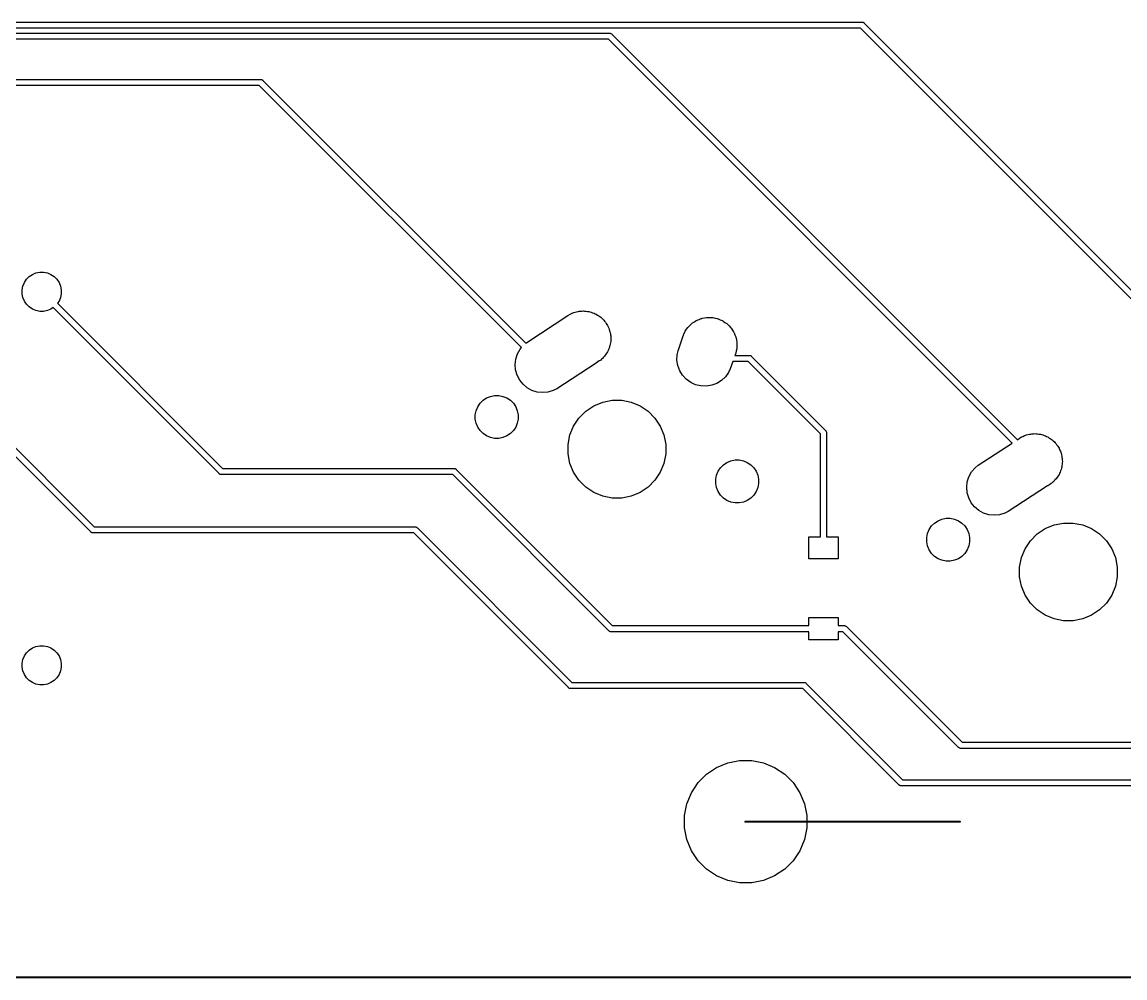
# Model space of a CAD drawing. Extents: x 74 to 207, y -150 to -40.
# Drawn here: x 104.61 to 149.63, y -150.04 to -111.04 of the extents above; entities that cross this region are included whole.
import ezdxf

# ---------------------------------------------------------------- set-up
doc = ezdxf.new("R2010")
doc.units = 0
doc.layers.add('BLACK', color=7, linetype='CONTINUOUS')

msp = doc.modelspace()

# ---------------------------------------------------------------- linework, layer by layer
at = {"layer": 'BLACK', "linetype": 'CONTINUOUS'}
for p, q in [((90.4812, -111.044), (138.884, -111.044)), ((138.884, -111.044), (138.891, -111.043)), ((138.891, -111.043), (138.897, -111.044)), ((138.897, -111.044), (138.897, -111.044)), ((138.897, -111.044), (138.915, -111.046)), ((138.915, -111.046), (138.939, -111.053)), ((138.939, -111.053), (138.96, -111.064)), ((138.96, -111.064), (138.979, -111.08)), ((138.979, -111.08), (138.983, -111.085)), ((138.983, -111.085), (162.01, -134.111)), ((90.2866, -111.494), (128.587, -111.494)), ((138.839, -111.294), (90.4274, -111.294)), ((128.587, -111.494), (128.593, -111.493)), ((128.593, -111.493), (128.599, -111.494)), ((128.599, -111.494), (128.599, -111.494)), ((128.599, -111.494), (128.617, -111.496)), ((128.617, -111.496), (128.641, -111.503)), ((128.641, -111.503), (128.663, -111.514)), ((128.663, -111.514), (128.682, -111.53)), ((128.682, -111.53), (128.686, -111.535)), ((128.686, -111.535), (145.235, -128.084)), ((161.833, -134.288), (138.839, -111.294)), ((128.541, -111.744), (90.241, -111.744)), ((145.02, -128.223), (128.541, -111.744)), ((91.5377, -113.381), (114.337, -113.381)), ((114.337, -113.381), (114.343, -113.381)), ((114.343, -113.381), (114.349, -113.381)), ((114.349, -113.381), (114.349, -113.381)), ((114.349, -113.381), (114.368, -113.383)), ((114.368, -113.383), (114.391, -113.39)), ((114.391, -113.39), (114.413, -113.402)), ((114.413, -113.402), (114.432, -113.417)), ((114.432, -113.417), (114.436, -113.422)), ((114.436, -113.422), (125.165, -124.151)), ((114.291, -113.631), (91.492, -113.631)), ((124.988, -124.328), (114.291, -113.631)), ((104.701, -121.668), (104.789, -121.537)), ((104.789, -121.537), (104.9, -121.426)), ((104.9, -121.426), (105.031, -121.338)), ((105.031, -121.338), (105.177, -121.278)), ((105.177, -121.278), (105.331, -121.247)), ((105.331, -121.247), (105.489, -121.247)), ((105.489, -121.247), (105.643, -121.278)), ((105.643, -121.278), (105.789, -121.338)), ((105.789, -121.338), (105.92, -121.426)), ((105.92, -121.426), (106.031, -121.537)), ((106.031, -121.537), (106.119, -121.668)), ((104.61, -121.968), (104.641, -121.814)), ((104.61, -122.126), (104.61, -121.968)), ((104.641, -121.814), (104.701, -121.668)), ((106.119, -121.668), (106.179, -121.814)), ((106.179, -121.814), (106.21, -121.968)), ((106.21, -121.968), (106.21, -122.126)), ((104.641, -122.28), (104.61, -122.126)), ((104.701, -122.426), (104.641, -122.28)), ((104.789, -122.557), (104.701, -122.426)), ((106.119, -122.426), (106.058, -122.518)), ((106.179, -122.28), (106.119, -122.426)), ((106.21, -122.126), (106.179, -122.28)), ((107.413, -131.847), (98.2608, -122.695)), ((98.4376, -122.518), (107.557, -131.637)), ((104.9, -122.668), (104.789, -122.557)), ((105.031, -122.756), (104.9, -122.668)), ((105.177, -122.816), (105.031, -122.756)), ((105.331, -122.847), (105.177, -122.816)), ((105.489, -122.847), (105.331, -122.847)), ((105.643, -122.816), (105.489, -122.847)), ((105.789, -122.756), (105.643, -122.816)), ((105.881, -122.695), (105.789, -122.756)), ((112.652, -129.465), (105.881, -122.695)), ((106.058, -122.518), (112.796, -129.256)), ((127.09, -122.91), (127.137, -122.896)), ((127.137, -122.896), (127.182, -122.877)), ((127.182, -122.877), (127.243, -122.865)), ((127.243, -122.865), (127.303, -122.848)), ((127.303, -122.848), (127.351, -122.844)), ((127.351, -122.844), (127.4, -122.834)), ((127.4, -122.834), (127.462, -122.834)), ((127.462, -122.834), (127.523, -122.829)), ((127.523, -122.829), (127.572, -122.834)), ((127.572, -122.834), (127.621, -122.834)), ((127.621, -122.834), (127.682, -122.846)), ((127.682, -122.846), (127.744, -122.853)), ((127.744, -122.853), (127.79, -122.868)), ((127.79, -122.868), (127.839, -122.877)), ((127.839, -122.877), (127.896, -122.901)), ((125.207, -124.118), (126.891, -123.02)), ((126.891, -123.02), (126.978, -122.962)), ((126.978, -122.962), (127.035, -122.939)), ((127.035, -122.939), (127.09, -122.91)), ((127.896, -122.901), (127.955, -122.92)), ((127.955, -122.92), (127.998, -122.943)), ((127.998, -122.943), (128.043, -122.962)), ((128.043, -122.962), (128.095, -122.997)), ((128.095, -122.997), (128.149, -123.027)), ((128.149, -123.027), (128.187, -123.058)), ((128.187, -123.058), (128.228, -123.085)), ((128.228, -123.085), (128.271, -123.129)), ((128.271, -123.129), (128.319, -123.169)), ((128.319, -123.169), (128.35, -123.207)), ((128.35, -123.207), (128.384, -123.242)), ((128.384, -123.242), (128.419, -123.294)), ((128.419, -123.294), (128.457, -123.342)), ((128.457, -123.342), (128.48, -123.386)), ((131.877, -123.411), (131.941, -123.347)), ((131.941, -123.347), (131.958, -123.335)), ((131.958, -123.335), (131.973, -123.321)), ((131.973, -123.321), (132.05, -123.274)), ((132.05, -123.274), (132.125, -123.224)), ((132.125, -123.224), (132.144, -123.216)), ((132.144, -123.216), (132.162, -123.205)), ((132.162, -123.205), (132.246, -123.173)), ((132.246, -123.173), (132.33, -123.139)), ((132.33, -123.139), (132.35, -123.135)), ((132.35, -123.135), (132.369, -123.128)), ((132.369, -123.128), (132.459, -123.113)), ((132.459, -123.113), (132.547, -123.095)), ((132.547, -123.095), (132.568, -123.095)), ((132.568, -123.095), (132.588, -123.092)), ((132.588, -123.092), (132.679, -123.095)), ((132.679, -123.095), (132.769, -123.095)), ((132.769, -123.095), (132.789, -123.099)), ((132.789, -123.099), (132.81, -123.1)), ((132.81, -123.1), (132.898, -123.121)), ((132.898, -123.121), (132.986, -123.139)), ((132.986, -123.139), (133.005, -123.147)), ((133.005, -123.147), (133.025, -123.151)), ((133.025, -123.151), (133.108, -123.189)), ((133.108, -123.189), (133.191, -123.224)), ((133.191, -123.224), (133.208, -123.235)), ((133.208, -123.235), (133.227, -123.243)), ((133.227, -123.243), (133.3, -123.296)), ((133.3, -123.296), (133.375, -123.347)), ((133.375, -123.347), (133.39, -123.361)), ((128.48, -123.386), (128.507, -123.426)), ((128.507, -123.426), (128.531, -123.484)), ((128.531, -123.484), (128.56, -123.539)), ((128.56, -123.539), (128.573, -123.586)), ((128.573, -123.586), (128.592, -123.631)), ((128.592, -123.631), (128.604, -123.692)), ((128.604, -123.692), (128.622, -123.751)), ((128.622, -123.751), (128.626, -123.8)), ((128.626, -123.8), (128.635, -123.848)), ((131.612, -123.803), (131.627, -123.771)), ((131.627, -123.771), (131.661, -123.688)), ((131.661, -123.688), (131.673, -123.671)), ((131.673, -123.671), (131.681, -123.652)), ((131.681, -123.652), (131.734, -123.579)), ((131.734, -123.579), (131.784, -123.503)), ((131.784, -123.503), (131.799, -123.489)), ((131.799, -123.489), (131.811, -123.472)), ((131.811, -123.472), (131.877, -123.411)), ((133.39, -123.361), (133.406, -123.373)), ((133.406, -123.373), (133.468, -123.439)), ((133.468, -123.439), (133.532, -123.503)), ((133.532, -123.503), (133.543, -123.52)), ((133.543, -123.52), (133.557, -123.535)), ((133.557, -123.535), (133.605, -123.612)), ((133.605, -123.612), (133.655, -123.688)), ((133.655, -123.688), (133.663, -123.707)), ((133.663, -123.707), (133.674, -123.724)), ((133.674, -123.724), (133.705, -123.809)), ((125.165, -124.151), (125.207, -124.118)), ((128.602, -124.239), (128.592, -124.287)), ((128.617, -124.192), (128.602, -124.239)), ((128.623, -124.131), (128.617, -124.192)), ((128.635, -124.07), (128.623, -124.131)), ((128.635, -123.848), (128.635, -123.91)), ((128.635, -123.91), (128.641, -123.972)), ((128.641, -123.972), (128.635, -124.021)), ((128.635, -124.021), (128.635, -124.07)), ((131.387, -124.457), (131.57, -123.927)), ((131.57, -123.927), (131.576, -123.892)), ((131.576, -123.892), (131.606, -123.822)), ((131.606, -123.822), (131.612, -123.803)), ((133.705, -123.809), (133.74, -123.892)), ((133.74, -123.892), (133.744, -123.912)), ((133.744, -123.912), (133.751, -123.932)), ((133.751, -123.932), (133.766, -124.021)), ((133.766, -124.021), (133.783, -124.11)), ((133.783, -124.11), (133.783, -124.13)), ((133.783, -124.13), (133.787, -124.15)), ((133.787, -124.15), (133.783, -124.241)), ((133.783, -124.241), (133.783, -124.331)), ((124.761, -124.797), (124.828, -124.586)), ((124.828, -124.586), (124.934, -124.392)), ((124.934, -124.392), (124.988, -124.328)), ((128.384, -124.676), (128.341, -124.72)), ((128.412, -124.636), (128.384, -124.676)), ((128.443, -124.598), (128.412, -124.636)), ((128.473, -124.544), (128.443, -124.598)), ((128.507, -124.492), (128.473, -124.544)), ((128.526, -124.447), (128.507, -124.492)), ((128.55, -124.404), (128.526, -124.447)), ((128.569, -124.345), (128.55, -124.404)), ((128.592, -124.287), (128.569, -124.345)), ((131.341, -124.84), (131.349, -124.619)), ((131.349, -124.619), (131.387, -124.457)), ((133.711, -124.619), (133.702, -124.645)), ((133.702, -124.645), (134.289, -124.645)), ((133.74, -124.549), (133.711, -124.619)), ((133.758, -124.46), (133.74, -124.549)), ((133.779, -124.372), (133.758, -124.46)), ((133.783, -124.331), (133.779, -124.351)), ((133.779, -124.351), (133.779, -124.372)), ((134.289, -124.645), (134.295, -124.645)), ((134.295, -124.645), (134.302, -124.645)), ((134.302, -124.645), (134.302, -124.645)), ((134.302, -124.645), (134.32, -124.647)), ((134.32, -124.647), (134.343, -124.654)), ((134.343, -124.654), (134.365, -124.666)), ((134.365, -124.666), (134.384, -124.682)), ((134.384, -124.682), (134.388, -124.686)), ((134.388, -124.686), (137.403, -127.701)), ((124.737, -125.018), (124.761, -124.797)), ((124.756, -125.238), (124.737, -125.018)), ((128.037, -124.959), (126.435, -126.003)), ((128.043, -124.956), (128.037, -124.959)), ((128.13, -124.898), (128.043, -124.956)), ((128.171, -124.872), (128.13, -124.898)), ((128.176, -124.867), (128.171, -124.872)), ((128.228, -124.833), (128.176, -124.867)), ((128.262, -124.798), (128.228, -124.833)), ((128.301, -124.768), (128.262, -124.798)), ((128.341, -124.72), (128.301, -124.768)), ((131.377, -125.059), (131.341, -124.84)), ((131.454, -125.267), (131.377, -125.059)), ((133.616, -124.895), (133.516, -125.188)), ((134.244, -124.895), (133.616, -124.895)), ((137.194, -127.846), (134.244, -124.895)), ((124.818, -125.451), (124.756, -125.238)), ((124.92, -125.648), (124.818, -125.451)), ((131.57, -125.455), (131.454, -125.267)), ((131.721, -125.618), (131.57, -125.455)), ((133.317, -125.519), (133.155, -125.67)), ((133.447, -125.339), (133.317, -125.519)), ((133.516, -125.188), (133.447, -125.339)), ((125.059, -125.821), (124.92, -125.648)), ((125.229, -125.963), (125.059, -125.821)), ((125.423, -126.07), (125.229, -125.963)), ((126.435, -126.003), (126.288, -126.08)), ((131.901, -125.747), (131.721, -125.618)), ((132.102, -125.84), (131.901, -125.747)), ((132.318, -125.891), (132.102, -125.84)), ((132.54, -125.899), (132.318, -125.891)), ((132.758, -125.863), (132.54, -125.899)), ((132.966, -125.786), (132.758, -125.863)), ((133.155, -125.67), (132.966, -125.786)), ((123.303, -126.597), (123.425, -126.476)), ((123.425, -126.476), (123.569, -126.38)), ((123.569, -126.38), (123.728, -126.314)), ((123.728, -126.314), (123.897, -126.28)), ((123.897, -126.28), (124.069, -126.28)), ((124.069, -126.28), (124.238, -126.314)), ((124.238, -126.314), (124.398, -126.38)), ((124.398, -126.38), (124.541, -126.476)), ((124.541, -126.476), (124.663, -126.597)), ((125.634, -126.137), (125.423, -126.07)), ((125.854, -126.161), (125.634, -126.137)), ((126.075, -126.142), (125.854, -126.161)), ((126.288, -126.08), (126.075, -126.142)), ((128.308, -126.553), (128.694, -126.476)), ((128.694, -126.476), (129.086, -126.476)), ((129.086, -126.476), (129.472, -126.553)), ((123.108, -127.069), (123.142, -126.9)), ((123.142, -126.9), (123.208, -126.741)), ((123.208, -126.741), (123.303, -126.597)), ((124.663, -126.597), (124.759, -126.741)), ((124.759, -126.741), (124.824, -126.9)), ((124.824, -126.9), (124.858, -127.069)), ((127.341, -127.199), (127.619, -126.921)), ((127.619, -126.921), (127.946, -126.703)), ((127.946, -126.703), (128.308, -126.553)), ((129.472, -126.553), (129.834, -126.703)), ((129.834, -126.703), (130.161, -126.921)), ((130.161, -126.921), (130.439, -127.199)), ((123.108, -127.241), (123.108, -127.069)), ((123.142, -127.41), (123.108, -127.241)), ((124.858, -127.241), (124.824, -127.41)), ((124.858, -127.069), (124.858, -127.241)), ((127.123, -127.526), (127.341, -127.199)), ((130.439, -127.199), (130.657, -127.526)), ((123.208, -127.57), (123.142, -127.41)), ((123.303, -127.713), (123.208, -127.57)), ((123.425, -127.835), (123.303, -127.713)), ((123.569, -127.931), (123.425, -127.835)), ((124.541, -127.835), (124.398, -127.931)), ((124.663, -127.713), (124.541, -127.835)), ((124.759, -127.57), (124.663, -127.713)), ((124.824, -127.41), (124.759, -127.57)), ((126.973, -127.888), (127.123, -127.526)), ((130.657, -127.526), (130.807, -127.888)), ((137.194, -132.044), (137.194, -127.846)), ((137.403, -127.701), (137.408, -127.705)), ((137.408, -127.705), (137.411, -127.71)), ((137.411, -127.71), (137.411, -127.71)), ((137.411, -127.71), (137.421, -127.721)), ((137.421, -127.721), (137.423, -127.724)), ((137.423, -127.724), (137.435, -127.746)), ((137.435, -127.746), (137.442, -127.769)), ((137.442, -127.769), (137.444, -127.788)), ((137.444, -127.788), (137.444, -127.788)), ((137.444, -127.788), (137.444, -127.794)), ((137.444, -127.794), (137.444, -127.8)), ((137.444, -127.8), (137.444, -132.044)), ((145.733, -127.855), (145.781, -127.851)), ((145.781, -127.851), (145.83, -127.841)), ((145.83, -127.841), (145.892, -127.841)), ((145.892, -127.841), (145.953, -127.836)), ((145.953, -127.836), (146.002, -127.841)), ((146.002, -127.841), (146.051, -127.841)), ((146.051, -127.841), (146.112, -127.853)), ((123.728, -127.997), (123.569, -127.931)), ((123.897, -128.03), (123.728, -127.997)), ((124.069, -128.03), (123.897, -128.03)), ((124.238, -127.997), (124.069, -128.03)), ((124.398, -127.931), (124.238, -127.997)), ((126.896, -128.274), (126.973, -127.888)), ((126.896, -128.666), (126.896, -128.274)), ((130.807, -127.888), (130.884, -128.274)), ((130.884, -128.274), (130.884, -128.666)), ((143.637, -129.125), (145.02, -128.223)), ((145.235, -128.084), (145.321, -128.027)), ((145.321, -128.027), (145.408, -127.969)), ((145.408, -127.969), (145.465, -127.946)), ((145.465, -127.946), (145.52, -127.917)), ((145.52, -127.917), (145.567, -127.903)), ((145.567, -127.903), (145.612, -127.884)), ((145.612, -127.884), (145.673, -127.872)), ((145.673, -127.872), (145.733, -127.855)), ((146.112, -127.853), (146.174, -127.86)), ((146.174, -127.86), (146.22, -127.875)), ((146.22, -127.875), (146.269, -127.884)), ((146.269, -127.884), (146.326, -127.908)), ((146.326, -127.908), (146.385, -127.927)), ((146.385, -127.927), (146.428, -127.95)), ((146.428, -127.95), (146.473, -127.969)), ((146.473, -127.969), (146.525, -128.004)), ((146.525, -128.004), (146.579, -128.034)), ((146.579, -128.034), (146.617, -128.065)), ((146.617, -128.065), (146.658, -128.092)), ((146.658, -128.092), (146.701, -128.136)), ((146.701, -128.136), (146.749, -128.176)), ((146.749, -128.176), (146.78, -128.214)), ((146.78, -128.214), (146.814, -128.249)), ((146.814, -128.249), (146.849, -128.301)), ((146.849, -128.301), (146.887, -128.349)), ((126.973, -129.052), (126.896, -128.666)), ((130.884, -128.666), (130.807, -129.052)), ((146.887, -128.349), (146.91, -128.393)), ((146.91, -128.393), (146.937, -128.433)), ((146.937, -128.433), (146.961, -128.491)), ((146.961, -128.491), (146.99, -128.546)), ((146.99, -128.546), (147.003, -128.593)), ((147.003, -128.593), (147.022, -128.638)), ((147.022, -128.638), (147.034, -128.699)), ((147.034, -128.699), (147.052, -128.758)), ((127.123, -129.414), (126.973, -129.052)), ((130.807, -129.052), (130.657, -129.414)), ((133.117, -129.227), (133.239, -129.105)), ((133.239, -129.105), (133.382, -129.009)), ((133.382, -129.009), (133.542, -128.943)), ((133.542, -128.943), (133.711, -128.91)), ((133.711, -128.91), (133.883, -128.91)), ((133.883, -128.91), (134.052, -128.943)), ((134.052, -128.943), (134.211, -129.009)), ((134.211, -129.009), (134.355, -129.105)), ((134.355, -129.105), (134.477, -129.227)), ((143.507, -129.229), (143.637, -129.125)), ((147.047, -129.199), (147.032, -129.246)), ((147.053, -129.138), (147.047, -129.199)), ((147.052, -128.758), (147.056, -128.807)), ((147.065, -129.077), (147.053, -129.138)), ((147.056, -128.807), (147.065, -128.855)), ((147.065, -128.855), (147.065, -128.917)), ((147.065, -128.917), (147.071, -128.979)), ((147.071, -128.979), (147.065, -129.028)), ((147.065, -129.028), (147.065, -129.077)), ((112.655, -129.47), (112.652, -129.465)), ((112.66, -129.474), (112.655, -129.47)), ((112.674, -129.486), (112.66, -129.474)), ((112.696, -129.497), (112.674, -129.486)), ((112.72, -129.504), (112.696, -129.497)), ((112.738, -129.506), (112.72, -129.504)), ((112.744, -129.507), (112.738, -129.506)), ((112.738, -129.506), (112.738, -129.506)), ((112.75, -129.506), (112.744, -129.507)), ((122.186, -129.506), (112.75, -129.506)), ((112.796, -129.256), (122.231, -129.256)), ((128.557, -135.878), (122.186, -129.506)), ((122.231, -129.256), (122.237, -129.256)), ((122.237, -129.256), (122.244, -129.256)), ((122.244, -129.256), (122.244, -129.256)), ((122.244, -129.256), (122.262, -129.258)), ((122.262, -129.258), (122.286, -129.265)), ((122.286, -129.265), (122.307, -129.277)), ((122.307, -129.277), (122.326, -129.292)), ((122.326, -129.292), (122.33, -129.297)), ((122.33, -129.297), (128.702, -135.669)), ((127.341, -129.741), (127.123, -129.414)), ((130.657, -129.414), (130.439, -129.741)), ((132.922, -129.699), (132.956, -129.53)), ((132.956, -129.53), (133.021, -129.37)), ((133.021, -129.37), (133.117, -129.227)), ((134.477, -129.227), (134.572, -129.37)), ((134.572, -129.37), (134.638, -129.53)), ((134.638, -129.53), (134.672, -129.699)), ((143.191, -129.804), (143.258, -129.593)), ((143.258, -129.593), (143.364, -129.399)), ((143.364, -129.399), (143.507, -129.229)), ((146.842, -129.643), (146.814, -129.683)), ((146.873, -129.605), (146.842, -129.643)), ((146.903, -129.551), (146.873, -129.605)), ((146.937, -129.499), (146.903, -129.551)), ((146.956, -129.454), (146.937, -129.499)), ((146.98, -129.411), (146.956, -129.454)), ((146.999, -129.352), (146.98, -129.411)), ((147.022, -129.294), (146.999, -129.352)), ((147.032, -129.246), (147.022, -129.294)), ((127.619, -130.019), (127.341, -129.741)), ((127.946, -130.237), (127.619, -130.019)), ((130.161, -130.019), (129.834, -130.237)), ((130.439, -129.741), (130.161, -130.019)), ((132.922, -129.871), (132.922, -129.699)), ((132.956, -130.04), (132.922, -129.871)), ((133.021, -130.199), (132.956, -130.04)), ((134.638, -130.04), (134.572, -130.199)), ((134.672, -129.871), (134.638, -130.04)), ((134.672, -129.699), (134.672, -129.871)), ((143.167, -130.025), (143.191, -129.804)), ((143.186, -130.245), (143.167, -130.025)), ((146.467, -129.966), (144.865, -131.01)), ((146.473, -129.963), (146.467, -129.966)), ((146.56, -129.905), (146.473, -129.963)), ((146.601, -129.879), (146.56, -129.905)), ((146.606, -129.874), (146.601, -129.879)), ((146.658, -129.84), (146.606, -129.874)), ((146.692, -129.805), (146.658, -129.84)), ((146.731, -129.775), (146.692, -129.805)), ((146.771, -129.727), (146.731, -129.775)), ((146.814, -129.683), (146.771, -129.727)), ((128.308, -130.387), (127.946, -130.237)), ((128.694, -130.464), (128.308, -130.387)), ((129.086, -130.464), (128.694, -130.464)), ((129.472, -130.387), (129.086, -130.464)), ((129.834, -130.237), (129.472, -130.387)), ((133.117, -130.343), (133.021, -130.199)), ((133.239, -130.464), (133.117, -130.343)), ((133.382, -130.56), (133.239, -130.464)), ((134.355, -130.464), (134.211, -130.56)), ((134.477, -130.343), (134.355, -130.464)), ((134.572, -130.199), (134.477, -130.343)), ((143.248, -130.458), (143.186, -130.245)), ((143.35, -130.655), (143.248, -130.458)), ((133.542, -130.626), (133.382, -130.56)), ((133.711, -130.66), (133.542, -130.626)), ((133.883, -130.66), (133.711, -130.66)), ((134.052, -130.626), (133.883, -130.66)), ((134.211, -130.56), (134.052, -130.626)), ((143.489, -130.828), (143.35, -130.655)), ((143.659, -130.97), (143.489, -130.828)), ((143.853, -131.077), (143.659, -130.97)), ((141.855, -131.483), (141.999, -131.387)), ((141.999, -131.387), (142.158, -131.321)), ((142.158, -131.321), (142.327, -131.287)), ((142.327, -131.287), (142.499, -131.287)), ((142.499, -131.287), (142.668, -131.321)), ((142.668, -131.321), (142.828, -131.387)), ((142.828, -131.387), (142.971, -131.483)), ((144.064, -131.144), (143.853, -131.077)), ((144.284, -131.168), (144.064, -131.144)), ((144.505, -131.149), (144.284, -131.168)), ((144.718, -131.087), (144.505, -131.149)), ((144.865, -131.01), (144.718, -131.087)), ((107.417, -131.851), (107.413, -131.847)), ((107.421, -131.855), (107.417, -131.851)), ((107.436, -131.867), (107.421, -131.855)), ((107.457, -131.879), (107.436, -131.867)), ((107.481, -131.886), (107.457, -131.879)), ((107.499, -131.887), (107.481, -131.886)), ((107.505, -131.888), (107.499, -131.887)), ((107.499, -131.887), (107.499, -131.887)), ((107.512, -131.887), (107.505, -131.888)), ((120.598, -131.887), (107.512, -131.887)), ((107.557, -131.637), (120.644, -131.637)), ((126.907, -138.197), (120.598, -131.887)), ((120.644, -131.637), (120.65, -131.637)), ((120.65, -131.637), (120.656, -131.637)), ((120.656, -131.637), (120.656, -131.637)), ((120.656, -131.637), (120.675, -131.639)), ((120.675, -131.639), (120.698, -131.646)), ((120.698, -131.646), (120.72, -131.658)), ((120.72, -131.658), (120.739, -131.674)), ((120.739, -131.674), (120.743, -131.678)), ((120.743, -131.678), (127.052, -137.987)), ((141.572, -131.907), (141.638, -131.748)), ((141.638, -131.748), (141.733, -131.604)), ((141.733, -131.604), (141.855, -131.483)), ((142.971, -131.483), (143.093, -131.604)), ((143.093, -131.604), (143.189, -131.748)), ((143.189, -131.748), (143.254, -131.907)), ((146.049, -131.928), (146.376, -131.71)), ((146.376, -131.71), (146.738, -131.56)), ((146.738, -131.56), (147.124, -131.483)), ((147.124, -131.483), (147.516, -131.483)), ((147.516, -131.483), (147.902, -131.56)), ((147.902, -131.56), (148.264, -131.71)), ((148.264, -131.71), (148.591, -131.928)), ((136.719, -132.944), (136.719, -132.044)), ((136.719, -132.044), (137.194, -132.044)), ((137.444, -132.044), (137.919, -132.044)), ((137.919, -132.044), (137.919, -132.944)), ((141.538, -132.076), (141.572, -131.907)), ((141.538, -132.248), (141.538, -132.076)), ((141.572, -132.417), (141.538, -132.248)), ((143.254, -131.907), (143.288, -132.076)), ((143.288, -132.248), (143.254, -132.417)), ((143.288, -132.076), (143.288, -132.248)), ((145.553, -132.533), (145.771, -132.206)), ((145.771, -132.206), (146.049, -131.928)), ((148.591, -131.928), (148.869, -132.206)), ((148.869, -132.206), (149.087, -132.533)), ((141.638, -132.577), (141.572, -132.417)), ((141.733, -132.72), (141.638, -132.577)), ((141.855, -132.842), (141.733, -132.72)), ((143.093, -132.72), (142.971, -132.842)), ((143.189, -132.577), (143.093, -132.72)), ((143.254, -132.417), (143.189, -132.577)), ((145.403, -132.895), (145.553, -132.533)), ((149.087, -132.533), (149.237, -132.895)), ((137.919, -132.944), (136.719, -132.944)), ((141.999, -132.938), (141.855, -132.842)), ((142.158, -133.004), (141.999, -132.938)), ((142.327, -133.037), (142.158, -133.004)), ((142.499, -133.037), (142.327, -133.037)), ((142.668, -133.004), (142.499, -133.037)), ((142.828, -132.938), (142.668, -133.004)), ((142.971, -132.842), (142.828, -132.938)), ((145.326, -133.281), (145.403, -132.895)), ((149.237, -132.895), (149.314, -133.281)), ((145.326, -133.673), (145.326, -133.281)), ((145.403, -134.059), (145.326, -133.673)), ((149.314, -133.673), (149.237, -134.059)), ((149.314, -133.281), (149.314, -133.673)), ((145.553, -134.421), (145.403, -134.059)), ((149.237, -134.059), (149.087, -134.421)), ((145.771, -134.748), (145.553, -134.421)), ((149.087, -134.421), (148.869, -134.748)), ((146.049, -135.026), (145.771, -134.748)), ((146.376, -135.244), (146.049, -135.026)), ((148.591, -135.026), (148.264, -135.244)), ((148.869, -134.748), (148.591, -135.026)), ((136.719, -135.669), (136.719, -135.344)), ((136.719, -135.344), (137.919, -135.344)), ((137.919, -135.344), (137.919, -135.669)), ((146.738, -135.394), (146.376, -135.244)), ((147.124, -135.471), (146.738, -135.394)), ((147.516, -135.471), (147.124, -135.471)), ((147.902, -135.394), (147.516, -135.471)), ((148.264, -135.244), (147.902, -135.394)), ((128.561, -135.883), (128.557, -135.878)), ((128.566, -135.886), (128.561, -135.883)), ((128.578, -135.896), (128.566, -135.886)), ((128.566, -135.886), (128.566, -135.886)), ((128.58, -135.898), (128.578, -135.896)), ((128.602, -135.91), (128.58, -135.898)), ((128.625, -135.917), (128.602, -135.91)), ((128.644, -135.919), (128.625, -135.917)), ((128.65, -135.919), (128.644, -135.919)), ((128.644, -135.919), (128.644, -135.919)), ((128.656, -135.919), (128.65, -135.919)), ((136.719, -135.919), (128.656, -135.919)), ((128.702, -135.669), (136.719, -135.669)), ((136.719, -136.244), (136.719, -135.919)), ((137.919, -135.669), (138.163, -135.669)), ((138.117, -135.919), (137.919, -135.919)), ((137.919, -135.919), (137.919, -136.244)), ((142.839, -140.64), (138.117, -135.919)), ((138.163, -135.669), (138.169, -135.668)), ((138.169, -135.668), (138.175, -135.669)), ((138.175, -135.669), (138.175, -135.669)), ((138.175, -135.669), (138.193, -135.671)), ((138.193, -135.671), (138.217, -135.678)), ((138.217, -135.678), (138.239, -135.689)), ((138.239, -135.689), (138.258, -135.705)), ((138.258, -135.705), (138.261, -135.71)), ((138.261, -135.71), (142.983, -140.431)), ((137.919, -136.244), (136.719, -136.244)), ((104.701, -136.908), (104.789, -136.777)), ((104.789, -136.777), (104.9, -136.666)), ((104.9, -136.666), (105.031, -136.578)), ((105.031, -136.578), (105.177, -136.518)), ((105.177, -136.518), (105.331, -136.487)), ((105.331, -136.487), (105.489, -136.487)), ((105.489, -136.487), (105.643, -136.518)), ((105.643, -136.518), (105.789, -136.578)), ((105.789, -136.578), (105.92, -136.666)), ((105.92, -136.666), (106.031, -136.777)), ((106.031, -136.777), (106.119, -136.908)), ((104.61, -137.208), (104.641, -137.054)), ((104.61, -137.366), (104.61, -137.208)), ((104.641, -137.054), (104.701, -136.908)), ((106.119, -136.908), (106.179, -137.054)), ((106.179, -137.054), (106.21, -137.208)), ((106.21, -137.208), (106.21, -137.366)), ((104.641, -137.52), (104.61, -137.366)), ((104.701, -137.666), (104.641, -137.52)), ((104.789, -137.797), (104.701, -137.666)), ((106.119, -137.666), (106.031, -137.797)), ((106.179, -137.52), (106.119, -137.666)), ((106.21, -137.366), (106.179, -137.52)), ((104.9, -137.908), (104.789, -137.797)), ((105.031, -137.996), (104.9, -137.908)), ((105.177, -138.056), (105.031, -137.996)), ((105.331, -138.087), (105.177, -138.056)), ((105.489, -138.087), (105.331, -138.087)), ((105.643, -138.056), (105.489, -138.087)), ((105.789, -137.996), (105.643, -138.056)), ((105.92, -137.908), (105.789, -137.996)), ((106.031, -137.797), (105.92, -137.908)), ((126.911, -138.201), (126.907, -138.197)), ((126.916, -138.205), (126.911, -138.201)), ((126.93, -138.217), (126.916, -138.205)), ((126.916, -138.205), (126.916, -138.205)), ((127.052, -137.987), (136.519, -137.987)), ((136.519, -137.987), (136.525, -137.987)), ((136.525, -137.987), (136.531, -137.987)), ((136.531, -137.987), (136.531, -137.987)), ((136.531, -137.987), (136.55, -137.989)), ((136.55, -137.989), (136.573, -137.996)), ((136.573, -137.996), (136.595, -138.008)), ((136.595, -138.008), (136.614, -138.024)), ((136.614, -138.024), (136.618, -138.028)), ((136.618, -138.028), (140.546, -141.956)), ((126.952, -138.229), (126.93, -138.217)), ((126.975, -138.236), (126.952, -138.229)), ((126.994, -138.237), (126.975, -138.236)), ((127, -138.238), (126.994, -138.237)), ((126.994, -138.237), (126.994, -138.237)), ((127.006, -138.237), (127, -138.238)), ((136.473, -138.237), (127.006, -138.237)), ((140.401, -142.165), (136.473, -138.237)), ((142.983, -140.431), (154.975, -140.431)), ((142.842, -140.645), (142.839, -140.64)), ((142.847, -140.649), (142.842, -140.645)), ((142.861, -140.661), (142.847, -140.649)), ((142.847, -140.649), (142.847, -140.649)), ((142.883, -140.672), (142.861, -140.661)), ((142.907, -140.679), (142.883, -140.672)), ((142.925, -140.681), (142.907, -140.679)), ((142.931, -140.682), (142.925, -140.681)), ((142.925, -140.681), (142.925, -140.681)), ((142.937, -140.681), (142.931, -140.682)), ((154.975, -140.681), (142.937, -140.681)), ((132.96, -141.453), (133.415, -141.265)), ((133.415, -141.265), (133.898, -141.169)), ((133.898, -141.169), (134.39, -141.169)), ((134.39, -141.169), (134.873, -141.265)), ((134.873, -141.265), (135.328, -141.453)), ((132.202, -142.075), (132.55, -141.727)), ((132.55, -141.727), (132.96, -141.453)), ((135.328, -141.453), (135.737, -141.727)), ((135.737, -141.727), (136.086, -142.075)), ((131.928, -142.485), (132.202, -142.075)), ((136.086, -142.075), (136.359, -142.485)), ((140.405, -142.17), (140.401, -142.165)), ((140.41, -142.174), (140.405, -142.17)), ((140.424, -142.186), (140.41, -142.174)), ((140.41, -142.174), (140.41, -142.174)), ((140.446, -142.197), (140.424, -142.186)), ((140.469, -142.204), (140.446, -142.197)), ((140.488, -142.206), (140.469, -142.204)), ((140.494, -142.207), (140.488, -142.206)), ((140.488, -142.206), (140.488, -142.206)), ((140.5, -142.206), (140.494, -142.207)), ((157.111, -142.206), (140.5, -142.206)), ((140.546, -141.956), (157.156, -141.956)), ((131.74, -142.94), (131.928, -142.485)), ((136.359, -142.485), (136.548, -142.94)), ((131.644, -143.423), (131.74, -142.94)), ((136.548, -142.94), (136.644, -143.423)), ((131.644, -143.915), (131.644, -143.423)), ((136.644, -143.423), (136.644, -143.915)), ((131.74, -144.398), (131.644, -143.915)), ((134.119, -143.664), (134.121, -143.659)), ((134.119, -143.669), (134.119, -143.664)), ((134.119, -143.674), (134.119, -143.669)), ((134.121, -143.678), (134.119, -143.674)), ((134.121, -143.659), (134.123, -143.655)), ((134.123, -143.683), (134.121, -143.678)), ((134.123, -143.655), (134.126, -143.651)), ((134.126, -143.687), (134.123, -143.683)), ((134.126, -143.651), (134.13, -143.648)), ((134.13, -143.69), (134.126, -143.687)), ((134.13, -143.648), (134.134, -143.646)), ((134.134, -143.692), (134.13, -143.69)), ((134.134, -143.646), (134.139, -143.644)), ((134.139, -143.693), (134.134, -143.692)), ((134.139, -143.644), (134.143, -143.644)), ((134.143, -143.694), (134.139, -143.693)), ((134.143, -143.644), (142.876, -143.644)), ((142.876, -143.694), (134.143, -143.694)), ((136.644, -143.915), (136.548, -144.398)), ((142.876, -143.644), (142.88, -143.644)), ((142.88, -143.693), (142.876, -143.694)), ((142.88, -143.644), (142.885, -143.646)), ((142.885, -143.692), (142.88, -143.693)), ((142.885, -143.646), (142.889, -143.648)), ((142.889, -143.69), (142.885, -143.692)), ((142.889, -143.648), (142.893, -143.651)), ((142.893, -143.687), (142.889, -143.69)), ((142.893, -143.651), (142.896, -143.655)), ((142.896, -143.683), (142.893, -143.687)), ((142.896, -143.655), (142.898, -143.659)), ((142.898, -143.678), (142.896, -143.683)), ((142.898, -143.659), (142.9, -143.664)), ((142.9, -143.674), (142.898, -143.678)), ((142.9, -143.664), (142.9, -143.669)), ((142.9, -143.669), (142.9, -143.674)), ((131.928, -144.853), (131.74, -144.398)), ((136.548, -144.398), (136.359, -144.853)), ((132.202, -145.262), (131.928, -144.853)), ((136.359, -144.853), (136.086, -145.262)), ((132.55, -145.611), (132.202, -145.262)), ((136.086, -145.262), (135.737, -145.611)), ((132.96, -145.884), (132.55, -145.611)), ((135.737, -145.611), (135.328, -145.884)), ((133.415, -146.073), (132.96, -145.884)), ((133.898, -146.169), (133.415, -146.073)), ((134.39, -146.169), (133.898, -146.169)), ((134.873, -146.073), (134.39, -146.169)), ((135.328, -145.884), (134.873, -146.073)), ((169.068, -150.044), (73.7741, -150.044)), ((73.7979, -149.994), (169.068, -149.994))]:
    msp.add_line(p, q, dxfattribs=at)

doc.saveas('drawing.dxf')
